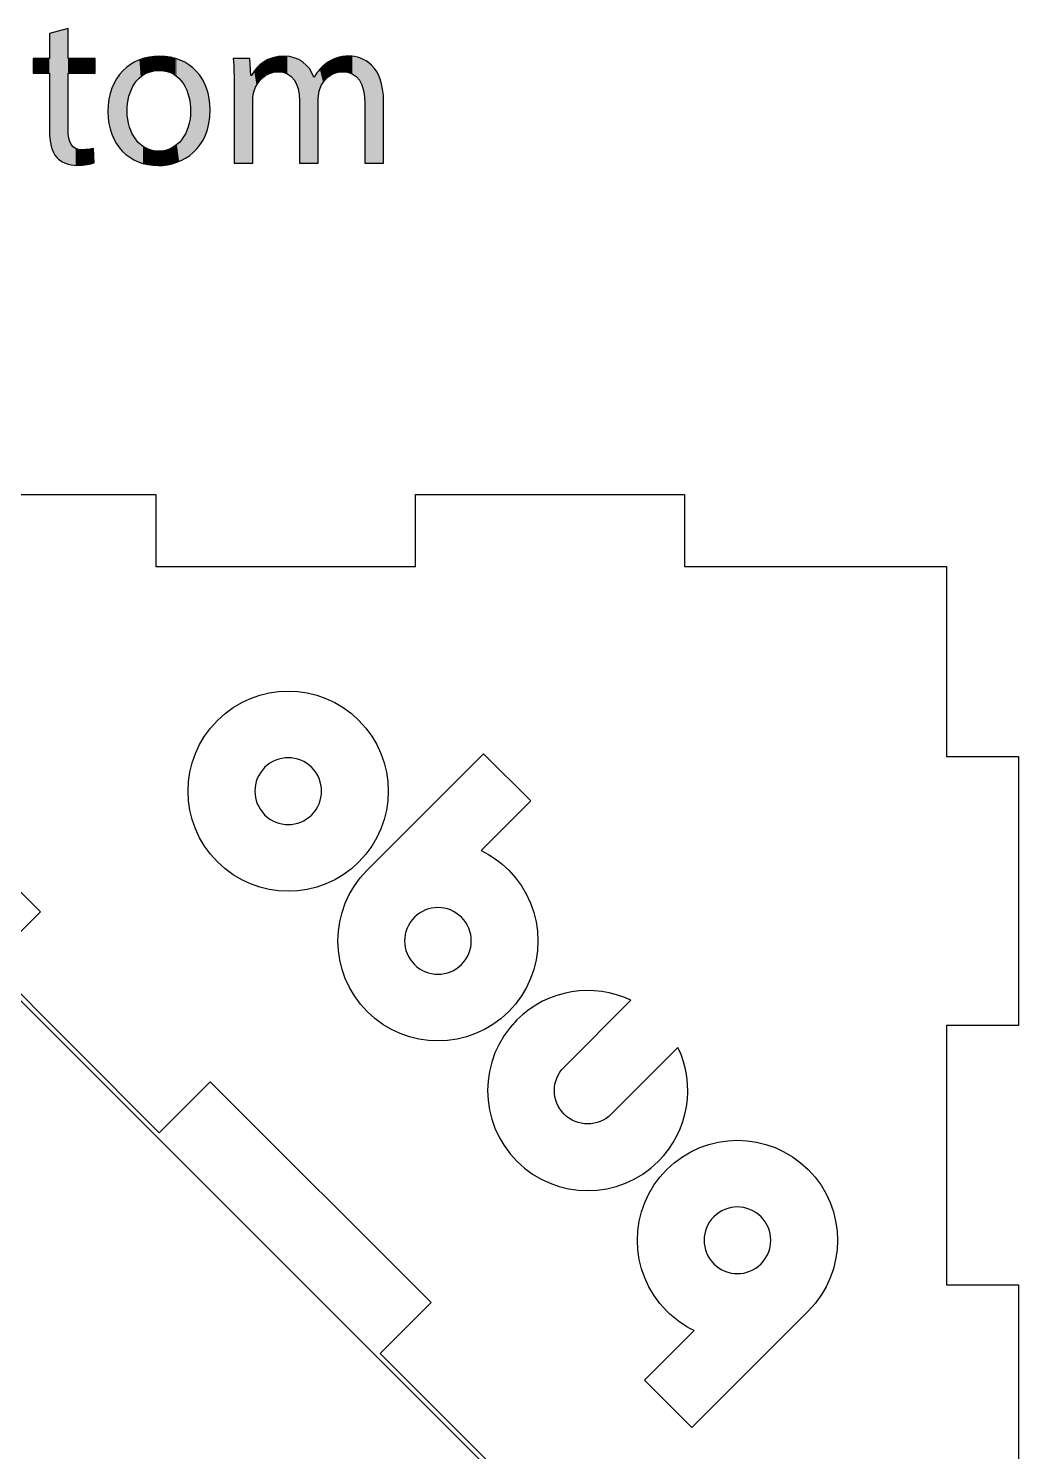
# Model space of a CAD drawing. Extents: x 15 to 401, y -450 to -8.
# Drawn here: x 53.6 to 94.8, y -68.5 to -9.2 of the extents above; entities that cross this region are included whole.
import ezdxf

# ---------------------------------------------------------------- set-up
doc = ezdxf.new("R2010")
doc.units = 0
doc.layers.add('LAYER_1', color=7, linetype='CONTINUOUS')

# ---------------------------------------------------------------- blocks, each defined once
blk = doc.blocks.new('*U37')
at = {"layer": 'LAYER_1', "color": 250}
for points in [[(54.475, -13.832), (54.458, -9.449), (54.475, -9.444)], [(54.458, -13.472), (54.458, -9.449), (54.475, -13.832)], [(54.527, -14.143), (54.475, -9.444), (54.527, -9.43)], [(54.475, -13.832), (54.475, -9.444), (54.527, -14.143)], [(54.622, -14.402), (54.527, -9.43), (54.622, -9.405)], [(54.527, -14.143), (54.527, -9.43), (54.622, -14.402)], [(54.764, -14.606), (54.622, -9.405), (54.764, -9.367)], [(54.622, -14.402), (54.622, -9.405), (54.764, -14.606)], [(54.926, -14.749), (54.764, -9.367), (54.926, -9.323)], [(54.764, -14.606), (54.764, -9.367), (54.926, -14.749)], [(55.124, -14.853), (54.926, -9.323), (55.124, -9.27)], [(54.926, -14.749), (54.926, -9.323), (55.124, -14.853)], [(55.232, -14.883), (55.124, -9.27), (55.232, -9.241)], [(55.124, -14.853), (55.124, -9.27), (55.232, -14.883)], [(53.783, -11.096), (53.783, -10.493), (54.458, -11.096)], [(54.458, -11.096), (53.783, -10.493), (54.458, -10.493)], [(55.232, -14.883), (55.232, -13.445), (55.263, -14.891)], [(55.263, -14.891), (55.263, -13.805), (55.304, -14.902)], [(55.304, -14.902), (55.304, -13.95), (55.357, -14.917)], [(55.357, -14.917), (55.357, -14.056), (55.364, -14.918)], [(55.364, -14.918), (55.364, -14.07), (55.445, -14.924)], [(55.445, -14.924), (55.445, -14.165), (55.548, -14.933)], [(55.548, -14.933), (55.548, -14.234), (55.619, -14.939)], [(56.028, -14.908), (55.826, -14.291), (56.028, -14.278)], [(56.096, -14.89), (56.028, -14.278), (56.096, -14.274)], [(56.285, -14.84), (56.096, -14.274), (56.285, -14.237)]]:
    blk.add_solid(points, dxfattribs=at)
at = {"layer": 'LAYER_1', "color": 250, "extrusion": (0, 0, -1)}
for points in [[(-55.232, -11.096), (-55.232, -10.493), (-55.263, -11.096)], [(-55.263, -11.096), (-55.232, -10.493), (-55.263, -10.493)], [(-55.263, -11.096), (-55.263, -10.493), (-55.304, -11.096)], [(-55.304, -11.096), (-55.263, -10.493), (-55.304, -10.493)], [(-55.304, -11.096), (-55.304, -10.493), (-55.357, -11.096)], [(-55.357, -11.096), (-55.304, -10.493), (-55.357, -10.493)], [(-55.357, -11.096), (-55.357, -10.493), (-55.364, -11.096)], [(-55.364, -11.096), (-55.357, -10.493), (-55.364, -10.493)], [(-55.364, -11.096), (-55.364, -10.493), (-55.445, -11.096)], [(-55.445, -11.096), (-55.364, -10.493), (-55.445, -10.493)], [(-55.445, -11.096), (-55.445, -10.493), (-55.548, -11.096)], [(-55.548, -11.096), (-55.445, -10.493), (-55.548, -10.493)], [(-55.548, -11.096), (-55.548, -10.493), (-55.619, -11.096)], [(-55.619, -11.096), (-55.548, -10.493), (-55.619, -10.493)], [(-55.619, -11.096), (-55.619, -10.493), (-55.674, -11.096)], [(-55.674, -11.096), (-55.619, -10.493), (-55.674, -10.493)], [(-55.674, -11.096), (-55.674, -10.493), (-55.826, -11.096)], [(-55.826, -11.096), (-55.674, -10.493), (-55.826, -10.493)], [(-55.826, -11.096), (-55.826, -10.493), (-56.028, -11.096)], [(-56.028, -11.096), (-55.826, -10.493), (-56.028, -10.493)], [(-56.028, -11.096), (-56.028, -10.493), (-56.096, -11.096)], [(-56.096, -11.096), (-56.028, -10.493), (-56.096, -10.493)], [(-56.096, -11.096), (-56.096, -10.493), (-56.285, -11.096)], [(-56.285, -11.096), (-56.096, -10.493), (-56.285, -10.493)], [(-56.285, -11.096), (-56.285, -10.493), (-56.321, -11.096)], [(-56.321, -11.096), (-56.285, -10.493), (-56.321, -10.493)], [(-56.321, -11.096), (-56.321, -10.493), (-56.366, -11.096)], [(-56.366, -11.096), (-56.321, -10.493), (-56.366, -10.493)], [(-55.263, -14.891), (-55.232, -13.445), (-55.263, -13.805)], [(-55.304, -14.902), (-55.263, -13.805), (-55.304, -13.95)], [(-55.357, -14.917), (-55.304, -13.95), (-55.357, -14.056)], [(-55.364, -14.918), (-55.357, -14.056), (-55.364, -14.07)], [(-55.445, -14.924), (-55.364, -14.07), (-55.445, -14.165)], [(-55.548, -14.933), (-55.445, -14.165), (-55.548, -14.234)], [(-55.619, -14.939), (-55.548, -14.234), (-55.619, -14.258)], [(-55.619, -14.939), (-55.619, -14.258), (-55.674, -14.935)], [(-55.674, -14.935), (-55.619, -14.258), (-55.674, -14.276)], [(-55.674, -14.935), (-55.674, -14.276), (-55.826, -14.923)], [(-55.826, -14.923), (-55.674, -14.276), (-55.826, -14.291)], [(-55.826, -14.923), (-55.826, -14.291), (-56.028, -14.908)], [(-56.028, -14.908), (-56.028, -14.278), (-56.096, -14.89)], [(-56.096, -14.89), (-56.096, -14.274), (-56.285, -14.84)], [(-56.285, -14.84), (-56.285, -14.237), (-56.321, -14.831)]]:
    blk.add_solid(points, dxfattribs=at)
blk = doc.blocks.new('*U38')
at = {"layer": 'LAYER_1', "color": 250}
for points in [[(57.969, -11.587), (57.932, -10.684), (57.969, -10.662)], [(57.977, -11.574), (57.969, -10.662), (57.977, -10.657)], [(58.009, -11.523), (57.977, -10.657), (58.009, -10.639)], [(58.013, -11.518), (58.009, -10.639), (58.013, -10.636)], [(58.06, -11.455), (58.013, -10.636), (58.06, -10.615)], [(58.096, -11.408), (58.06, -10.615), (58.096, -10.598)], [(58.152, -11.349), (58.096, -10.598), (58.152, -10.572)], [(58.153, -11.349), (58.152, -10.572), (58.153, -10.572)], [(58.194, -11.305), (58.153, -10.572), (58.194, -10.553)], [(58.202, -11.298), (58.194, -10.553), (58.202, -10.55)], [(58.253, -11.256), (58.202, -10.55), (58.253, -10.532)], [(58.304, -11.213), (58.253, -10.532), (58.304, -10.515)], [(58.346, -11.187), (58.304, -10.515), (58.346, -10.501)], [(58.362, -11.176), (58.346, -10.501), (58.362, -10.495)], [(58.401, -11.151), (58.362, -10.495), (58.401, -10.482)], [(58.426, -11.136), (58.401, -10.482), (58.426, -10.476)], [(58.479, -11.111), (58.426, -10.476), (58.479, -10.464)], [(58.548, -11.078), (58.479, -10.464), (58.548, -10.447)], [(58.559, -11.073), (58.548, -10.447), (58.559, -10.445)], [(58.603, -11.059), (58.559, -10.445), (58.603, -10.435)], [(58.609, -11.057), (58.603, -10.435), (58.609, -10.433)], [(58.704, -11.026), (58.609, -10.433), (58.704, -10.42)], [(58.733, -11.021), (58.704, -10.42), (58.733, -10.416)], [(58.758, -11.016), (58.733, -10.416), (58.758, -10.413)], [(58.825, -11.004), (58.758, -10.413), (58.825, -10.403)], [(58.861, -10.998), (58.825, -10.403), (58.861, -10.402)], [(58.87, -10.997), (58.861, -10.402), (58.87, -10.401)], [(58.976, -10.991), (58.87, -10.401), (58.976, -10.397)], [(59.012, -10.989), (58.976, -10.397), (59.012, -10.395)], [(59.03, -10.988), (59.012, -10.395), (59.03, -10.394)], [(59.03, -10.988), (59.03, -10.394), (59.048, -10.989)], [(59.048, -10.989), (59.03, -10.394), (59.048, -10.394)], [(59.048, -10.989), (59.048, -10.394), (59.152, -10.995)], [(59.152, -10.995), (59.152, -10.398), (59.199, -10.998)], [(59.199, -10.998), (59.199, -10.4), (59.278, -11.014)], [(59.278, -11.014), (59.278, -10.404), (59.286, -11.016)], [(59.286, -11.016), (59.286, -10.405), (59.355, -11.029)], [(59.355, -11.029), (59.355, -10.415), (59.372, -11.035)], [(59.372, -11.035), (59.372, -10.417), (59.415, -11.05)], [(59.415, -11.05), (59.415, -10.423), (59.498, -11.079)], [(59.498, -11.079), (59.498, -10.435), (59.498, -11.079)], [(59.498, -11.079), (59.498, -10.435), (59.538, -11.099)], [(59.538, -11.099), (59.538, -10.445), (59.629, -11.145)], [(59.629, -11.145), (59.629, -10.467), (59.654, -11.163)], [(59.654, -11.163), (59.654, -10.473), (59.706, -11.199)], [(59.706, -11.199), (59.706, -10.486), (59.748, -11.227)], [(59.748, -11.227), (59.748, -10.501), (59.759, -11.238)], [(59.759, -11.238), (59.759, -10.505), (59.763, -11.241)], [(59.763, -11.241), (59.763, -10.506), (59.854, -11.323)], [(59.854, -11.323), (59.854, -10.539), (59.864, -11.334)], [(59.864, -11.334), (59.864, -10.542), (59.904, -11.378)], [(59.904, -11.378), (59.904, -10.556), (59.946, -11.426)], [(59.946, -11.426), (59.946, -10.577), (59.95, -11.43)], [(59.95, -11.43), (59.95, -10.578), (59.957, -11.441)], [(59.957, -11.441), (59.957, -10.582), (60.034, -11.548)], [(60.034, -11.548), (60.034, -10.619), (60.041, -11.563)], [(60.041, -11.563), (60.041, -10.622), (60.089, -11.654)], [(60.089, -11.654), (60.089, -10.645), (60.116, -11.706)], [(60.116, -11.706), (60.116, -10.662), (60.125, -11.723)], [(57.357, -14.19), (57.254, -11.334), (57.357, -11.189)], [(57.377, -14.214), (57.357, -11.189), (57.377, -11.16)], [(57.357, -14.19), (57.357, -11.189), (57.377, -14.214)], [(57.49, -14.344), (57.377, -11.16), (57.49, -11.033)], [(57.377, -14.214), (57.377, -11.16), (57.49, -14.344)], [(57.516, -14.368), (57.49, -11.033), (57.516, -11.003)], [(57.49, -14.344), (57.49, -11.033), (57.516, -14.368)], [(57.637, -14.481), (57.516, -11.003), (57.637, -10.892)], [(57.516, -14.368), (57.516, -11.003), (57.637, -14.481)], [(57.669, -14.505), (57.637, -10.892), (57.669, -10.863)], [(57.637, -14.481), (57.637, -10.892), (57.669, -14.505)], [(57.689, -14.52), (57.669, -10.863), (57.689, -10.848)], [(57.669, -14.505), (57.669, -10.863), (57.689, -14.52)], [(57.708, -12.369), (57.689, -10.848), (57.708, -10.834)], [(57.714, -12.339), (57.708, -10.834), (57.714, -10.83)], [(57.767, -12.066), (57.714, -10.83), (57.767, -10.791)], [(57.787, -12.009), (57.767, -10.791), (57.787, -10.776)], [(57.797, -11.979), (57.787, -10.776), (57.797, -10.769)], [(57.835, -11.872), (57.797, -10.769), (57.835, -10.741)], [(57.867, -11.78), (57.835, -10.741), (57.867, -10.722)], [(57.904, -11.705), (57.867, -10.722), (57.904, -10.7)], [(57.932, -11.648), (57.904, -10.7), (57.932, -10.684)], [(60.125, -11.723), (60.125, -10.667), (60.169, -11.808)], [(60.169, -11.808), (60.169, -10.694), (60.235, -12.005)], [(60.235, -12.005), (60.235, -10.735), (60.261, -12.084)], [(60.261, -12.084), (60.261, -10.751), (60.263, -12.089)], [(60.263, -12.089), (60.263, -10.753), (60.296, -12.262)], [(60.296, -12.262), (60.296, -10.778), (60.309, -12.335)], [(60.309, -12.335), (60.309, -10.789), (60.318, -12.378)], [(60.318, -12.378), (60.318, -10.795), (60.335, -12.662)], [(57.049, -13.638), (56.984, -11.952), (57.049, -11.753)], [(57.056, -13.655), (57.049, -11.753), (57.056, -11.73)], [(57.049, -13.638), (57.049, -11.753), (57.056, -13.655)], [(57.135, -13.837), (57.056, -11.73), (57.135, -11.55)], [(57.056, -13.655), (57.056, -11.73), (57.135, -13.837)], [(57.146, -13.857), (57.135, -11.55), (57.146, -11.524)], [(57.135, -13.837), (57.135, -11.55), (57.146, -13.857)], [(57.238, -14.021), (57.146, -11.524), (57.238, -11.362)], [(57.146, -13.857), (57.146, -11.524), (57.238, -14.021)], [(57.254, -14.043), (57.238, -11.362), (57.254, -11.334)], [(57.238, -14.021), (57.238, -11.362), (57.254, -14.043)], [(57.254, -14.043), (57.254, -11.334), (57.357, -14.19)], [(56.93, -13.198), (56.899, -12.44), (56.93, -12.204)], [(56.932, -13.207), (56.93, -12.204), (56.932, -12.189)], [(56.93, -13.198), (56.93, -12.204), (56.932, -13.207)], [(56.98, -13.425), (56.932, -12.189), (56.98, -11.971)], [(56.932, -13.207), (56.932, -12.189), (56.98, -13.425)], [(56.984, -13.438), (56.98, -11.971), (56.984, -11.952)], [(56.98, -13.425), (56.98, -11.971), (56.984, -13.438)], [(56.984, -13.438), (56.984, -11.952), (57.049, -13.638)], [(56.899, -12.959), (56.888, -12.707), (56.899, -12.453)], [(56.899, -12.963), (56.899, -12.453), (56.899, -12.44)], [(56.899, -12.963), (56.899, -12.44), (56.93, -13.198)], [(56.899, -12.959), (56.899, -12.453), (56.899, -12.963)], [(57.689, -14.52), (57.689, -12.68), (57.708, -14.535)], [(57.708, -14.535), (57.708, -12.945), (57.714, -14.539)], [(57.714, -14.539), (57.714, -13.025), (57.767, -14.579)], [(60.309, -14.516), (60.296, -13.076), (60.309, -13.016)], [(60.318, -14.509), (60.309, -13.016), (60.318, -12.904)], [(60.335, -14.495), (60.318, -12.904), (60.335, -12.662)], [(57.767, -14.579), (57.767, -13.256), (57.787, -14.594)], [(57.787, -14.594), (57.787, -13.344), (57.797, -14.602)], [(57.797, -14.602), (57.797, -13.369), (57.835, -14.624)], [(57.835, -14.624), (57.835, -13.46), (57.867, -14.643)], [(57.867, -14.643), (57.867, -13.538), (57.904, -14.666)], [(60.125, -14.641), (60.116, -13.628), (60.125, -13.606)], [(60.169, -14.611), (60.125, -13.606), (60.169, -13.499)], [(60.235, -14.568), (60.169, -13.499), (60.235, -13.34)], [(60.261, -14.55), (60.235, -13.34), (60.261, -13.224)], [(60.263, -14.549), (60.261, -13.224), (60.263, -13.218)], [(60.296, -14.527), (60.263, -13.218), (60.296, -13.076)], [(57.904, -14.666), (57.904, -13.629), (57.932, -14.683)], [(57.932, -14.683), (57.932, -13.678), (57.969, -14.705)], [(57.969, -14.705), (57.969, -13.743), (57.977, -14.709)], [(57.977, -14.709), (57.977, -13.757), (58.009, -14.724)], [(58.009, -14.724), (58.009, -13.801), (58.013, -14.726)], [(58.013, -14.726), (58.013, -13.807), (58.06, -14.748)], [(58.06, -14.748), (58.06, -13.874), (58.096, -14.765)], [(58.096, -14.765), (58.096, -13.916), (58.152, -14.791)], [(58.152, -14.791), (58.152, -13.981), (58.153, -14.791)], [(58.153, -14.791), (58.153, -13.981), (58.194, -14.806)], [(58.194, -14.806), (58.194, -14.02), (58.202, -14.809)], [(58.202, -14.809), (58.202, -14.027), (58.253, -14.827)], [(58.253, -14.827), (58.253, -14.076), (58.304, -14.844)], [(58.304, -14.844), (58.304, -14.114), (58.346, -14.859)], [(58.346, -14.859), (58.346, -14.145), (58.362, -14.863)], [(58.362, -14.863), (58.362, -14.158), (58.401, -14.872)], [(58.401, -14.872), (58.401, -14.18), (58.426, -14.878)], [(58.426, -14.878), (58.426, -14.195), (58.479, -14.891)], [(59.629, -14.847), (59.538, -14.227), (59.629, -14.174)], [(59.654, -14.84), (59.629, -14.174), (59.654, -14.159)], [(59.706, -14.827), (59.654, -14.159), (59.706, -14.12)], [(59.748, -14.816), (59.706, -14.12), (59.748, -14.089)], [(59.759, -14.813), (59.748, -14.089), (59.759, -14.08)], [(59.763, -14.811), (59.759, -14.08), (59.763, -14.077)], [(59.854, -14.774), (59.763, -14.077), (59.854, -13.992)], [(59.864, -14.769), (59.854, -13.992), (59.864, -13.982)], [(59.904, -14.753), (59.864, -13.982), (59.904, -13.937)], [(59.946, -14.736), (59.904, -13.937), (59.946, -13.889)], [(59.95, -14.734), (59.946, -13.889), (59.95, -13.884)], [(59.957, -14.73), (59.95, -13.884), (59.957, -13.875)], [(60.034, -14.689), (59.957, -13.875), (60.034, -13.768)], [(60.041, -14.685), (60.034, -13.768), (60.041, -13.757)], [(60.089, -14.66), (60.041, -13.757), (60.089, -13.675)], [(60.116, -14.646), (60.089, -13.675), (60.116, -13.628)], [(58.479, -14.891), (58.479, -14.226), (58.548, -14.908)], [(58.548, -14.908), (58.548, -14.257), (58.559, -14.909)], [(58.559, -14.909), (58.559, -14.262), (58.603, -14.916)], [(58.603, -14.916), (58.603, -14.281), (58.609, -14.917)], [(58.609, -14.917), (58.609, -14.283), (58.704, -14.93)], [(58.704, -14.93), (58.704, -14.312), (58.733, -14.934)], [(58.733, -14.934), (58.733, -14.321), (58.758, -14.938)], [(58.758, -14.938), (58.758, -14.325), (58.825, -14.941)], [(58.825, -14.941), (58.825, -14.337), (58.861, -14.942)], [(58.861, -14.942), (58.861, -14.344), (58.87, -14.943)], [(58.87, -14.943), (58.87, -14.345), (58.976, -14.948)], [(59.03, -14.943), (59.012, -14.354), (59.03, -14.353)], [(59.048, -14.942), (59.03, -14.353), (59.048, -14.352)], [(59.152, -14.933), (59.048, -14.352), (59.152, -14.345)], [(59.199, -14.929), (59.152, -14.345), (59.199, -14.337)], [(59.278, -14.922), (59.199, -14.337), (59.278, -14.323)], [(59.286, -14.922), (59.278, -14.323), (59.286, -14.321)], [(59.355, -14.916), (59.286, -14.321), (59.355, -14.3)], [(59.372, -14.914), (59.355, -14.3), (59.372, -14.295)], [(59.415, -14.903), (59.372, -14.295), (59.415, -14.282)], [(59.498, -14.881), (59.415, -14.282), (59.498, -14.245)], [(59.538, -14.871), (59.498, -14.245), (59.538, -14.227)], [(59.498, -14.881), (59.498, -14.245), (59.498, -14.245)]]:
    blk.add_solid(points, dxfattribs=at)
at = {"layer": 'LAYER_1', "color": 250, "extrusion": (0, 0, -1)}
for points in [[(-57.969, -11.587), (-57.969, -10.662), (-57.977, -11.574)], [(-57.977, -11.574), (-57.977, -10.657), (-58.009, -11.523)], [(-58.009, -11.523), (-58.009, -10.639), (-58.013, -11.518)], [(-58.013, -11.518), (-58.013, -10.636), (-58.06, -11.455)], [(-58.06, -11.455), (-58.06, -10.615), (-58.096, -11.408)], [(-58.096, -11.408), (-58.096, -10.598), (-58.152, -11.349)], [(-58.152, -11.349), (-58.152, -10.572), (-58.153, -11.349)], [(-58.153, -11.349), (-58.153, -10.572), (-58.194, -11.305)], [(-58.194, -11.305), (-58.194, -10.553), (-58.202, -11.298)], [(-58.202, -11.298), (-58.202, -10.55), (-58.253, -11.256)], [(-58.253, -11.256), (-58.253, -10.532), (-58.304, -11.213)], [(-58.304, -11.213), (-58.304, -10.515), (-58.346, -11.187)], [(-58.346, -11.187), (-58.346, -10.501), (-58.362, -11.176)], [(-58.362, -11.176), (-58.362, -10.495), (-58.401, -11.151)], [(-58.401, -11.151), (-58.401, -10.482), (-58.426, -11.136)], [(-58.426, -11.136), (-58.426, -10.476), (-58.479, -11.111)], [(-58.479, -11.111), (-58.479, -10.464), (-58.548, -11.078)], [(-58.548, -11.078), (-58.548, -10.447), (-58.559, -11.073)], [(-58.559, -11.073), (-58.559, -10.445), (-58.603, -11.059)], [(-58.603, -11.059), (-58.603, -10.435), (-58.609, -11.057)], [(-58.609, -11.057), (-58.609, -10.433), (-58.704, -11.026)], [(-58.704, -11.026), (-58.704, -10.42), (-58.733, -11.021)], [(-58.733, -11.021), (-58.733, -10.416), (-58.758, -11.016)], [(-58.758, -11.016), (-58.758, -10.413), (-58.825, -11.004)], [(-58.825, -11.004), (-58.825, -10.403), (-58.861, -10.998)], [(-58.861, -10.998), (-58.861, -10.402), (-58.87, -10.997)], [(-58.87, -10.997), (-58.87, -10.401), (-58.976, -10.991)], [(-58.976, -10.991), (-58.976, -10.397), (-59.012, -10.989)], [(-59.012, -10.989), (-59.012, -10.395), (-59.03, -10.988)], [(-59.152, -10.995), (-59.048, -10.394), (-59.152, -10.398)], [(-59.199, -10.998), (-59.152, -10.398), (-59.199, -10.4)], [(-59.278, -11.014), (-59.199, -10.4), (-59.278, -10.404)], [(-59.286, -11.016), (-59.278, -10.404), (-59.286, -10.405)], [(-59.355, -11.029), (-59.286, -10.405), (-59.355, -10.415)], [(-59.372, -11.035), (-59.355, -10.415), (-59.372, -10.417)], [(-59.415, -11.05), (-59.372, -10.417), (-59.415, -10.423)], [(-59.498, -11.079), (-59.415, -10.423), (-59.498, -10.435)], [(-59.498, -11.079), (-59.498, -10.435), (-59.498, -10.435)], [(-59.538, -11.099), (-59.498, -10.435), (-59.538, -10.445)], [(-59.629, -11.145), (-59.538, -10.445), (-59.629, -10.467)], [(-59.654, -11.163), (-59.629, -10.467), (-59.654, -10.473)], [(-59.706, -11.199), (-59.654, -10.473), (-59.706, -10.486)], [(-59.748, -11.227), (-59.706, -10.486), (-59.748, -10.501)], [(-59.759, -11.238), (-59.748, -10.501), (-59.759, -10.505)], [(-59.763, -11.241), (-59.759, -10.505), (-59.763, -10.506)], [(-59.854, -11.323), (-59.763, -10.506), (-59.854, -10.539)], [(-59.864, -11.334), (-59.854, -10.539), (-59.864, -10.542)], [(-59.904, -11.378), (-59.864, -10.542), (-59.904, -10.556)], [(-59.946, -11.426), (-59.904, -10.556), (-59.946, -10.577)], [(-59.95, -11.43), (-59.946, -10.577), (-59.95, -10.578)], [(-59.957, -11.441), (-59.95, -10.578), (-59.957, -10.582)], [(-60.034, -11.548), (-59.957, -10.582), (-60.034, -10.619)], [(-60.041, -11.563), (-60.034, -10.619), (-60.041, -10.622)], [(-60.089, -11.654), (-60.041, -10.622), (-60.089, -10.645)], [(-60.116, -11.706), (-60.089, -10.645), (-60.116, -10.662)], [(-60.125, -11.723), (-60.116, -10.662), (-60.125, -10.667)], [(-57.689, -12.68), (-57.689, -10.848), (-57.708, -12.369)], [(-57.708, -12.369), (-57.708, -10.834), (-57.714, -12.339)], [(-57.714, -12.339), (-57.714, -10.83), (-57.767, -12.066)], [(-57.767, -12.066), (-57.767, -10.791), (-57.787, -12.009)], [(-57.787, -12.009), (-57.787, -10.776), (-57.797, -11.979)], [(-57.797, -11.979), (-57.797, -10.769), (-57.835, -11.872)], [(-57.835, -11.872), (-57.835, -10.741), (-57.867, -11.78)], [(-57.867, -11.78), (-57.867, -10.722), (-57.904, -11.705)], [(-57.904, -11.705), (-57.904, -10.7), (-57.932, -11.648)], [(-57.932, -11.648), (-57.932, -10.684), (-57.969, -11.587)], [(-60.169, -11.808), (-60.125, -10.667), (-60.169, -10.694)], [(-60.235, -12.005), (-60.169, -10.694), (-60.235, -10.735)], [(-60.261, -12.084), (-60.235, -10.735), (-60.261, -10.751)], [(-60.263, -12.089), (-60.261, -10.751), (-60.263, -10.753)], [(-60.296, -12.262), (-60.263, -10.753), (-60.296, -10.778)], [(-60.309, -12.335), (-60.296, -10.778), (-60.309, -10.789)], [(-60.318, -12.378), (-60.309, -10.789), (-60.318, -10.795)], [(-60.335, -12.662), (-60.318, -10.795), (-60.335, -10.809)], [(-60.335, -14.495), (-60.335, -10.809), (-60.421, -14.424)], [(-60.421, -14.424), (-60.335, -10.809), (-60.421, -10.875)], [(-60.421, -14.424), (-60.421, -10.875), (-60.456, -14.395)], [(-60.456, -14.395), (-60.421, -10.875), (-60.456, -10.908)], [(-60.456, -14.395), (-60.456, -10.908), (-60.566, -14.283)], [(-60.566, -14.283), (-60.456, -10.908), (-60.566, -11.015)], [(-60.566, -14.283), (-60.566, -11.015), (-60.603, -14.244)], [(-60.603, -14.244), (-60.566, -11.015), (-60.603, -11.059)], [(-60.603, -14.244), (-60.603, -11.059), (-60.696, -14.126)], [(-60.696, -14.126), (-60.603, -11.059), (-60.696, -11.17)], [(-60.696, -14.126), (-60.696, -11.17), (-60.737, -14.074)], [(-60.737, -14.074), (-60.696, -11.17), (-60.737, -11.229)], [(-60.737, -14.074), (-60.737, -11.229), (-60.812, -13.954)], [(-60.812, -13.954), (-60.737, -11.229), (-60.812, -11.34)], [(-60.812, -13.954), (-60.812, -11.34), (-60.854, -13.885)], [(-60.854, -13.885), (-60.812, -11.34), (-60.854, -11.419)], [(-60.854, -13.885), (-60.854, -11.419), (-60.911, -13.767)], [(-60.911, -13.767), (-60.854, -11.419), (-60.911, -11.525)], [(-60.911, -13.767), (-60.911, -11.525), (-60.954, -13.676)], [(-60.954, -13.676), (-60.911, -11.525), (-60.954, -11.629)], [(-60.954, -13.676), (-60.954, -11.629), (-60.994, -13.565)], [(-60.994, -13.565), (-60.954, -11.629), (-60.994, -11.722)], [(-60.994, -13.565), (-60.994, -11.722), (-61.035, -13.446)], [(-61.035, -13.446), (-60.994, -11.722), (-61.035, -11.857)], [(-61.035, -13.446), (-61.035, -11.857), (-61.059, -13.348)], [(-61.059, -13.348), (-61.035, -11.857), (-61.059, -11.933)], [(-61.059, -13.348), (-61.059, -11.933), (-61.095, -13.197)], [(-61.095, -13.197), (-61.059, -11.933), (-61.095, -12.103)], [(-61.095, -13.197), (-61.095, -12.103), (-61.106, -13.115)], [(-61.106, -13.115), (-61.095, -12.103), (-61.106, -12.156)], [(-61.106, -13.115), (-61.106, -12.156), (-61.132, -12.926)], [(-61.132, -12.926), (-61.106, -12.156), (-61.132, -12.366)], [(-61.132, -12.926), (-61.132, -12.366), (-61.135, -12.858)], [(-61.135, -12.858), (-61.132, -12.366), (-61.135, -12.39)], [(-61.135, -12.858), (-61.135, -12.39), (-61.145, -12.635)], [(-57.708, -14.535), (-57.689, -12.68), (-57.708, -12.945)], [(-57.714, -14.539), (-57.708, -12.945), (-57.714, -13.025)], [(-57.767, -14.579), (-57.714, -13.025), (-57.767, -13.256)], [(-60.309, -14.516), (-60.309, -13.016), (-60.318, -14.509)], [(-60.318, -14.509), (-60.318, -12.904), (-60.335, -14.495)], [(-57.787, -14.594), (-57.767, -13.256), (-57.787, -13.344)], [(-57.797, -14.602), (-57.787, -13.344), (-57.797, -13.369)], [(-57.835, -14.624), (-57.797, -13.369), (-57.835, -13.46)], [(-57.867, -14.643), (-57.835, -13.46), (-57.867, -13.538)], [(-57.904, -14.666), (-57.867, -13.538), (-57.904, -13.629)], [(-60.125, -14.641), (-60.125, -13.606), (-60.169, -14.611)], [(-60.169, -14.611), (-60.169, -13.499), (-60.235, -14.568)], [(-60.235, -14.568), (-60.235, -13.34), (-60.261, -14.55)], [(-60.261, -14.55), (-60.261, -13.224), (-60.263, -14.549)], [(-60.263, -14.549), (-60.263, -13.218), (-60.296, -14.527)], [(-60.296, -14.527), (-60.296, -13.076), (-60.309, -14.516)], [(-57.932, -14.683), (-57.904, -13.629), (-57.932, -13.678)], [(-57.969, -14.705), (-57.932, -13.678), (-57.969, -13.743)], [(-57.977, -14.709), (-57.969, -13.743), (-57.977, -13.757)], [(-58.009, -14.724), (-57.977, -13.757), (-58.009, -13.801)], [(-58.013, -14.726), (-58.009, -13.801), (-58.013, -13.807)], [(-58.06, -14.748), (-58.013, -13.807), (-58.06, -13.874)], [(-58.096, -14.765), (-58.06, -13.874), (-58.096, -13.916)], [(-58.152, -14.791), (-58.096, -13.916), (-58.152, -13.981)], [(-58.153, -14.791), (-58.152, -13.981), (-58.153, -13.981)], [(-58.194, -14.806), (-58.153, -13.981), (-58.194, -14.02)], [(-58.202, -14.809), (-58.194, -14.02), (-58.202, -14.027)], [(-58.253, -14.827), (-58.202, -14.027), (-58.253, -14.076)], [(-58.304, -14.844), (-58.253, -14.076), (-58.304, -14.114)], [(-58.346, -14.859), (-58.304, -14.114), (-58.346, -14.145)], [(-58.362, -14.863), (-58.346, -14.145), (-58.362, -14.158)], [(-58.401, -14.872), (-58.362, -14.158), (-58.401, -14.18)], [(-58.426, -14.878), (-58.401, -14.18), (-58.426, -14.195)], [(-58.479, -14.891), (-58.426, -14.195), (-58.479, -14.226)], [(-59.629, -14.847), (-59.629, -14.174), (-59.654, -14.84)], [(-59.654, -14.84), (-59.654, -14.159), (-59.706, -14.827)], [(-59.706, -14.827), (-59.706, -14.12), (-59.748, -14.816)], [(-59.748, -14.816), (-59.748, -14.089), (-59.759, -14.813)], [(-59.759, -14.813), (-59.759, -14.08), (-59.763, -14.811)], [(-59.763, -14.811), (-59.763, -14.077), (-59.854, -14.774)], [(-59.854, -14.774), (-59.854, -13.992), (-59.864, -14.769)], [(-59.864, -14.769), (-59.864, -13.982), (-59.904, -14.753)], [(-59.904, -14.753), (-59.904, -13.937), (-59.946, -14.736)], [(-59.946, -14.736), (-59.946, -13.889), (-59.95, -14.734)], [(-59.95, -14.734), (-59.95, -13.884), (-59.957, -14.73)], [(-59.957, -14.73), (-59.957, -13.875), (-60.034, -14.689)], [(-60.034, -14.689), (-60.034, -13.768), (-60.041, -14.685)], [(-60.041, -14.685), (-60.041, -13.757), (-60.089, -14.66)], [(-60.089, -14.66), (-60.089, -13.675), (-60.116, -14.646)], [(-60.116, -14.646), (-60.116, -13.628), (-60.125, -14.641)], [(-58.548, -14.908), (-58.479, -14.226), (-58.548, -14.257)], [(-58.559, -14.909), (-58.548, -14.257), (-58.559, -14.262)], [(-58.603, -14.916), (-58.559, -14.262), (-58.603, -14.281)], [(-58.609, -14.917), (-58.603, -14.281), (-58.609, -14.283)], [(-58.704, -14.93), (-58.609, -14.283), (-58.704, -14.312)], [(-58.733, -14.934), (-58.704, -14.312), (-58.733, -14.321)], [(-58.758, -14.938), (-58.733, -14.321), (-58.758, -14.325)], [(-58.825, -14.941), (-58.758, -14.325), (-58.825, -14.337)], [(-58.861, -14.942), (-58.825, -14.337), (-58.861, -14.344)], [(-58.87, -14.943), (-58.861, -14.344), (-58.87, -14.345)], [(-58.976, -14.948), (-58.87, -14.345), (-58.976, -14.352)], [(-58.976, -14.948), (-58.976, -14.352), (-59.012, -14.945)], [(-59.012, -14.945), (-58.976, -14.352), (-59.012, -14.354)], [(-59.012, -14.945), (-59.012, -14.354), (-59.03, -14.943)], [(-59.03, -14.943), (-59.03, -14.353), (-59.048, -14.942)], [(-59.048, -14.942), (-59.048, -14.352), (-59.152, -14.933)], [(-59.152, -14.933), (-59.152, -14.345), (-59.199, -14.929)], [(-59.199, -14.929), (-59.199, -14.337), (-59.278, -14.922)], [(-59.278, -14.922), (-59.278, -14.323), (-59.286, -14.922)], [(-59.286, -14.922), (-59.286, -14.321), (-59.355, -14.916)], [(-59.355, -14.916), (-59.355, -14.3), (-59.372, -14.914)], [(-59.372, -14.914), (-59.372, -14.295), (-59.415, -14.903)], [(-59.415, -14.903), (-59.415, -14.282), (-59.498, -14.881)], [(-59.498, -14.881), (-59.498, -14.245), (-59.498, -14.881)], [(-59.498, -14.881), (-59.498, -14.245), (-59.538, -14.871)], [(-59.538, -14.871), (-59.538, -14.227), (-59.629, -14.847)]]:
    blk.add_solid(points, dxfattribs=at)
blk = doc.blocks.new('*U39')
at = {"layer": 'LAYER_1', "color": 250, "extrusion": (0, 0, -1)}
for points in [[(-62.144, -11.672), (-62.108, -10.493), (-62.144, -10.493)], [(-62.144, -14.849), (-62.144, -10.493), (-62.801, -14.849)], [(-62.801, -14.849), (-62.144, -10.493), (-62.801, -10.493)], [(-62.801, -14.849), (-62.801, -10.493), (-62.837, -14.849)], [(-62.837, -14.849), (-62.801, -10.493), (-62.837, -11.194)], [(-63.369, -11.262), (-63.369, -10.639), (-63.467, -11.188)], [(-63.467, -11.188), (-63.467, -10.583), (-63.547, -11.146)], [(-63.547, -11.146), (-63.547, -10.538), (-63.618, -11.11)], [(-63.618, -11.11), (-63.618, -10.511), (-63.749, -11.07)], [(-63.749, -11.07), (-63.749, -10.46), (-63.783, -11.059)], [(-63.783, -11.059), (-63.783, -10.453), (-63.962, -11.042)], [(-64.359, -11.131), (-64.232, -10.394), (-64.359, -10.403)], [(-64.448, -11.192), (-64.359, -10.403), (-64.448, -10.41)], [(-64.515, -11.238), (-64.448, -10.41), (-64.515, -10.426)], [(-64.643, -11.38), (-64.515, -10.426), (-64.643, -10.456)], [(-64.649, -11.391), (-64.643, -10.456), (-64.649, -10.458)], [(-64.743, -11.555), (-64.649, -10.458), (-64.743, -10.497)], [(-64.814, -11.759), (-64.743, -10.497), (-64.814, -10.526)], [(-64.833, -11.863), (-64.814, -10.526), (-64.833, -10.534)], [(-64.857, -11.988), (-64.833, -10.534), (-64.857, -10.549)], [(-64.871, -12.239), (-64.857, -10.549), (-64.871, -10.558)], [(-64.871, -14.849), (-64.871, -10.558), (-65.001, -14.849)], [(-65.001, -14.849), (-64.871, -10.558), (-65.001, -10.638)], [(-65.001, -14.849), (-65.001, -10.638), (-65.149, -14.849)], [(-65.149, -14.849), (-65.001, -10.638), (-65.149, -10.765)], [(-66.058, -11.256), (-66.058, -10.642), (-66.172, -11.177)], [(-66.172, -11.177), (-66.172, -10.568), (-66.186, -11.167)], [(-66.186, -11.167), (-66.186, -10.562), (-66.327, -11.1)], [(-66.327, -11.1), (-66.327, -10.501), (-66.393, -11.081)], [(-66.393, -11.081), (-66.393, -10.472), (-66.48, -11.057)], [(-66.48, -11.057), (-66.48, -10.452), (-66.644, -11.042)], [(-66.644, -11.042), (-66.644, -10.413), (-66.644, -11.042)], [(-67.062, -11.133), (-66.932, -10.394), (-67.062, -10.404)], [(-67.159, -11.2), (-67.062, -10.404), (-67.159, -10.413)], [(-67.224, -11.245), (-67.159, -10.413), (-67.224, -10.43)], [(-67.356, -11.398), (-67.224, -10.43), (-67.356, -10.465)], [(-67.399, -11.478), (-67.356, -10.465), (-67.399, -10.476)], [(-67.459, -11.59), (-67.399, -10.476), (-67.459, -10.505)], [(-67.532, -11.82), (-67.459, -10.505), (-67.532, -10.541)], [(-67.575, -12.085), (-67.532, -10.541), (-67.575, -10.562)], [(-67.589, -12.383), (-67.575, -10.562), (-67.589, -10.569)], [(-67.589, -14.849), (-67.589, -10.569), (-67.638, -14.849)], [(-67.638, -14.849), (-67.589, -10.569), (-67.638, -10.593)], [(-67.638, -14.849), (-67.638, -10.593), (-67.864, -14.849)], [(-67.864, -14.849), (-67.638, -10.593), (-67.864, -10.772)], [(-62.837, -14.849), (-62.837, -11.194), (-62.864, -14.849)], [(-62.864, -14.849), (-62.837, -11.194), (-62.864, -11.194)], [(-62.864, -14.849), (-62.864, -11.194), (-62.918, -14.849)], [(-62.918, -12.221), (-62.918, -11.119), (-62.933, -12.02)], [(-62.933, -12.02), (-62.933, -11.099), (-62.981, -11.834)], [(-62.981, -11.834), (-62.981, -11.031), (-63.079, -11.625)], [(-63.079, -11.625), (-63.079, -10.895), (-63.118, -11.543)], [(-63.118, -11.543), (-63.118, -10.86), (-63.333, -11.289)], [(-63.333, -11.289), (-63.333, -10.671), (-63.369, -11.262)], [(-65.149, -14.849), (-65.149, -10.765), (-65.276, -14.849)], [(-65.276, -14.849), (-65.149, -10.765), (-65.276, -10.914)], [(-65.276, -14.849), (-65.276, -10.914), (-65.382, -14.849)], [(-65.382, -14.849), (-65.276, -10.914), (-65.382, -11.082)], [(-65.382, -14.849), (-65.382, -11.082), (-65.465, -14.849)], [(-65.465, -14.849), (-65.382, -11.082), (-65.465, -11.266)], [(-65.645, -12.158), (-65.645, -11.034), (-65.663, -11.946)], [(-65.663, -11.946), (-65.663, -11.008), (-65.708, -11.762)], [(-65.708, -11.762), (-65.708, -10.944), (-65.709, -11.76)], [(-65.709, -11.76), (-65.709, -10.943), (-65.848, -11.486)], [(-65.848, -11.486), (-65.848, -10.813), (-65.969, -11.354)], [(-65.969, -11.354), (-65.969, -10.7), (-66.058, -11.256)], [(-67.864, -14.849), (-67.864, -10.772), (-68.062, -14.849)], [(-68.062, -14.849), (-67.864, -10.772), (-68.062, -11.021)], [(-68.062, -14.849), (-68.062, -11.021), (-68.221, -14.849)], [(-68.221, -14.849), (-68.062, -11.021), (-68.221, -11.35)], [(-65.465, -14.849), (-65.465, -11.266), (-65.483, -14.849)], [(-65.483, -14.849), (-65.465, -11.266), (-65.483, -11.266)], [(-65.483, -14.849), (-65.483, -11.266), (-65.645, -14.849)], [(-68.221, -14.849), (-68.221, -11.35), (-68.325, -14.849)], [(-68.325, -14.849), (-68.221, -11.35), (-68.325, -11.768)], [(-68.325, -14.849), (-68.325, -11.768), (-68.363, -14.849)], [(-68.363, -14.849), (-68.325, -11.768), (-68.363, -12.284)]]:
    blk.add_solid(points, dxfattribs=at)
at = {"layer": 'LAYER_1', "color": 250}
for points in [[(63.369, -11.262), (63.333, -10.671), (63.369, -10.639)], [(63.467, -11.188), (63.369, -10.639), (63.467, -10.583)], [(63.547, -11.146), (63.467, -10.583), (63.547, -10.538)], [(63.618, -11.11), (63.547, -10.538), (63.618, -10.511)], [(63.749, -11.07), (63.618, -10.511), (63.749, -10.46)], [(63.783, -11.059), (63.749, -10.46), (63.783, -10.453)], [(63.962, -11.042), (63.783, -10.453), (63.962, -10.414)], [(63.977, -11.043), (63.962, -10.414), (63.977, -10.411)], [(63.962, -11.042), (63.962, -10.414), (63.977, -11.043)], [(64.174, -11.065), (63.977, -10.411), (64.174, -10.397)], [(63.977, -11.043), (63.977, -10.411), (64.174, -11.065)], [(64.232, -11.085), (64.174, -10.397), (64.232, -10.394)], [(64.174, -11.065), (64.174, -10.397), (64.232, -11.085)], [(64.232, -11.085), (64.232, -10.394), (64.359, -11.131)], [(64.359, -11.131), (64.359, -10.403), (64.448, -11.192)], [(64.448, -11.192), (64.448, -10.41), (64.515, -11.238)], [(64.515, -11.238), (64.515, -10.426), (64.643, -11.38)], [(64.643, -11.38), (64.643, -10.456), (64.649, -11.391)], [(64.649, -11.391), (64.649, -10.458), (64.743, -11.555)], [(64.743, -11.555), (64.743, -10.497), (64.814, -11.759)], [(64.814, -11.759), (64.814, -10.526), (64.833, -11.863)], [(64.833, -11.863), (64.833, -10.534), (64.857, -11.988)], [(64.857, -11.988), (64.857, -10.549), (64.871, -12.239)], [(66.058, -11.256), (65.969, -10.7), (66.058, -10.642)], [(66.172, -11.177), (66.058, -10.642), (66.172, -10.568)], [(66.186, -11.167), (66.172, -10.568), (66.186, -10.562)], [(66.327, -11.1), (66.186, -10.562), (66.327, -10.501)], [(66.393, -11.081), (66.327, -10.501), (66.393, -10.472)], [(66.48, -11.057), (66.393, -10.472), (66.48, -10.452)], [(66.644, -11.042), (66.48, -10.452), (66.644, -10.413)], [(66.868, -11.065), (66.644, -10.413), (66.868, -10.398)], [(66.644, -11.042), (66.644, -10.413), (66.644, -10.413)], [(66.644, -11.042), (66.644, -10.413), (66.868, -11.065)], [(66.932, -11.088), (66.868, -10.398), (66.932, -10.394)], [(66.868, -11.065), (66.868, -10.398), (66.932, -11.088)], [(66.932, -11.088), (66.932, -10.394), (67.062, -11.133)], [(67.062, -11.133), (67.062, -10.404), (67.159, -11.2)], [(67.159, -11.2), (67.159, -10.413), (67.224, -11.245)], [(67.224, -11.245), (67.224, -10.43), (67.356, -11.398)], [(67.356, -11.398), (67.356, -10.465), (67.399, -11.478)], [(67.399, -11.478), (67.399, -10.476), (67.459, -11.59)], [(67.459, -11.59), (67.459, -10.505), (67.532, -11.82)], [(67.532, -11.82), (67.532, -10.541), (67.575, -12.085)], [(67.575, -12.085), (67.575, -10.562), (67.589, -12.383)], [(62.918, -14.849), (62.864, -11.194), (62.918, -11.119)], [(62.933, -12.02), (62.918, -11.119), (62.933, -11.099)], [(62.981, -11.834), (62.933, -11.099), (62.981, -11.031)], [(63.079, -11.625), (62.981, -11.031), (63.079, -10.895)], [(63.118, -11.543), (63.079, -10.895), (63.118, -10.86)], [(63.333, -11.289), (63.118, -10.86), (63.333, -10.671)], [(65.645, -14.849), (65.483, -11.266), (65.645, -11.034)], [(65.663, -11.946), (65.645, -11.034), (65.663, -11.008)], [(65.708, -11.762), (65.663, -11.008), (65.708, -10.944)], [(65.709, -11.76), (65.708, -10.944), (65.709, -10.943)], [(65.848, -11.486), (65.709, -10.943), (65.848, -10.813)], [(65.969, -11.354), (65.848, -10.813), (65.969, -10.7)]]:
    blk.add_solid(points, dxfattribs=at)
blk = doc.blocks.new('BLOCK_8')
at = {"layer": 'LAYER_1'}
for points, knots in [([(55.232, -9.241), (55.232, -9.241), (55.232, -10.493), (55.232, -10.493), (55.232, -10.493), (56.366, -10.493), (56.366, -10.493), (56.366, -10.493), (56.366, -11.096), (56.366, -11.096), (56.366, -11.096), (55.232, -11.096), (55.232, -11.096), (55.232, -11.096), (55.232, -13.445), (55.232, -13.445), (55.232, -13.985), (55.385, -14.291), (55.826, -14.291), (56.033, -14.291), (56.186, -14.264), (56.285, -14.237), (56.285, -14.237), (56.321, -14.831), (56.321, -14.831), (56.168, -14.894), (55.925, -14.939), (55.619, -14.939), (55.25, -14.939), (54.953, -14.822), (54.764, -14.606), (54.539, -14.372), (54.458, -13.985), (54.458, -13.472), (54.458, -13.472), (54.458, -11.096), (54.458, -11.096), (54.458, -11.096), (53.783, -11.096), (53.783, -11.096), (53.783, -11.096), (53.783, -10.493), (53.783, -10.493), (53.783, -10.493), (54.458, -10.493), (54.458, -10.493), (54.458, -10.493), (54.458, -9.449), (54.458, -9.449), (54.458, -9.449), (55.232, -9.241), (55.232, -9.241)], [0, 0, 0, 0, 1, 1, 1, 2, 2, 2, 3, 3, 3, 4, 4, 4, 5, 5, 5, 6, 6, 6, 7, 7, 7, 8, 8, 8, 9, 9, 9, 10, 10, 10, 11, 11, 11, 12, 12, 12, 13, 13, 13, 14, 14, 14, 15, 15, 15, 16, 16, 16, 17, 17, 17, 17]), ([(61.145, -12.635), (61.145, -14.246), (60.029, -14.948), (58.976, -14.948), (57.797, -14.948), (56.888, -14.084), (56.888, -12.707), (56.888, -11.249), (57.842, -10.394), (59.048, -10.394), (60.299, -10.394), (61.145, -11.303), (61.145, -12.635)], [0, 0, 0, 0, 1, 1, 1, 2, 2, 2, 3, 3, 3, 4, 4, 4, 4]), ([(62.144, -11.672), (62.144, -11.222), (62.135, -10.853), (62.108, -10.493), (62.108, -10.493), (62.801, -10.493), (62.801, -10.493), (62.801, -10.493), (62.837, -11.194), (62.837, -11.194), (62.837, -11.194), (62.864, -11.194), (62.864, -11.194), (63.107, -10.781), (63.512, -10.394), (64.232, -10.394), (64.826, -10.394), (65.276, -10.754), (65.465, -11.266), (65.465, -11.266), (65.483, -11.266), (65.483, -11.266), (65.618, -11.024), (65.789, -10.834), (65.969, -10.7), (66.23, -10.502), (66.518, -10.394), (66.932, -10.394), (67.508, -10.394), (68.363, -10.772), (68.363, -12.284), (68.363, -12.284), (68.363, -14.849), (68.363, -14.849), (68.363, -14.849), (67.589, -14.849), (67.589, -14.849), (67.589, -14.849), (67.589, -12.383), (67.589, -12.383), (67.589, -11.546), (67.283, -11.042), (66.644, -11.042), (66.194, -11.042), (65.843, -11.375), (65.708, -11.762), (65.672, -11.87), (65.645, -12.014), (65.645, -12.158), (65.645, -12.158), (65.645, -14.849), (65.645, -14.849), (65.645, -14.849), (64.871, -14.849), (64.871, -14.849), (64.871, -14.849), (64.871, -12.239), (64.871, -12.239), (64.871, -11.546), (64.565, -11.042), (63.962, -11.042), (63.467, -11.042), (63.107, -11.438), (62.981, -11.834), (62.936, -11.951), (62.918, -12.086), (62.918, -12.221), (62.918, -12.221), (62.918, -14.849), (62.918, -14.849), (62.918, -14.849), (62.144, -14.849), (62.144, -14.849), (62.144, -14.849), (62.144, -11.672), (62.144, -11.672)], [0, 0, 0, 0, 1, 1, 1, 2, 2, 2, 3, 3, 3, 4, 4, 4, 5, 5, 5, 6, 6, 6, 7, 7, 7, 8, 8, 8, 9, 9, 9, 10, 10, 10, 11, 11, 11, 12, 12, 12, 13, 13, 13, 14, 14, 14, 15, 15, 15, 16, 16, 16, 17, 17, 17, 18, 18, 18, 19, 19, 19, 20, 20, 20, 21, 21, 21, 22, 22, 22, 23, 23, 23, 24, 24, 24, 25, 25, 25, 25]), ([(57.689, -12.68), (57.689, -13.634), (58.238, -14.354), (59.012, -14.354), (59.768, -14.354), (60.335, -13.643), (60.335, -12.662), (60.335, -11.924), (59.966, -10.988), (59.03, -10.988), (58.094, -10.988), (57.689, -11.852), (57.689, -12.68)], [0, 0, 0, 0, 1, 1, 1, 2, 2, 2, 3, 3, 3, 4, 4, 4, 4])]:
    blk.add_open_spline(points, degree=3, knots=knots, dxfattribs=at)
at = {"layer": 'LAYER_1', "color": 250}
for name in ['*U37', '*U38', '*U39']:
    blk.add_blockref(name, (0, 0), dxfattribs=at)

msp = doc.modelspace()

# ---------------------------------------------------------------- linework, layer by layer
at = {"layer": 'LAYER_1'}
for points in [[(14.787, -75.74), (14.787, -64.54), (17.787, -64.54), (17.787, -53.74), (14.787, -53.74), (14.787, -42.54), (17.787, -42.54), (17.787, -31.64), (25.686, -31.64), (25.686, -28.64), (36.886, -28.64), (36.886, -31.64), (47.686, -31.64), (47.686, -28.64), (58.887, -28.64), (58.887, -31.64), (69.686, -31.64), (69.686, -28.64), (80.887, -28.64), (80.887, -31.64), (91.787, -31.64)], [(91.787, -31.64), (91.786, -39.54), (94.786, -39.54), (94.786, -50.739), (91.786, -50.739), (91.786, -61.54), (94.787, -61.54), (94.787, -72.739)]]:
    msp.add_lwpolyline(points, dxfattribs=at)
for points, knots in [([(67.339, -38.044), (65.712, -36.418), (63.077, -36.418), (61.451, -38.043), (59.824, -39.67), (59.824, -42.305), (61.451, -43.932), (63.077, -45.557), (65.712, -45.557), (67.339, -43.931), (68.964, -42.305), (68.964, -39.67), (67.339, -38.044)], [0, 0, 0, 0, 1, 1, 1, 2, 2, 2, 3, 3, 3, 4, 4, 4, 4]), ([(84.485, -80.66), (84.485, -80.66), (66.807, -98.338), (66.807, -98.338), (66.807, -98.338), (64.686, -96.217), (64.686, -96.217), (64.686, -96.217), (62.565, -98.338), (62.565, -98.338), (62.565, -98.338), (55.494, -91.267), (55.494, -91.267), (55.494, -91.267), (57.615, -89.145), (57.615, -89.145), (57.615, -89.145), (50.544, -82.075), (50.544, -82.075), (50.544, -82.075), (48.423, -84.196), (48.423, -84.196), (48.423, -84.196), (39.231, -75.004), (39.231, -75.004), (39.231, -75.004), (41.352, -72.883), (41.352, -72.883), (41.352, -72.883), (34.281, -65.811), (34.281, -65.811), (34.281, -65.811), (32.159, -67.933), (32.159, -67.933), (32.159, -67.933), (25.088, -60.861), (25.088, -60.861), (25.088, -60.861), (27.21, -58.74), (27.21, -58.74), (27.21, -58.74), (25.088, -56.619), (25.088, -56.619), (25.088, -56.619), (30.391, -51.316), (30.391, -51.316), (30.391, -51.316), (26.856, -47.78), (26.856, -47.78), (24.903, -45.828), (24.903, -42.661), (26.856, -40.709), (28.808, -38.756), (31.974, -38.756), (33.927, -40.709), (33.927, -40.709), (37.462, -44.244), (37.462, -44.244), (37.462, -44.244), (42.766, -38.941), (42.766, -38.941), (42.766, -38.941), (44.887, -41.062), (44.887, -41.062), (44.887, -41.062), (47.009, -38.941), (47.009, -38.941), (47.009, -38.941), (54.08, -46.012), (54.08, -46.012), (54.08, -46.012), (51.958, -48.134), (51.958, -48.134), (51.958, -48.134), (59.029, -55.204), (59.029, -55.204), (59.029, -55.204), (61.151, -53.084), (61.151, -53.084), (61.151, -53.084), (70.343, -62.276), (70.343, -62.276), (70.343, -62.276), (68.222, -64.397), (68.222, -64.397), (68.222, -64.397), (75.293, -71.468), (75.293, -71.468), (75.293, -71.468), (77.414, -69.346), (77.414, -69.346), (77.414, -69.346), (84.485, -76.418), (84.485, -76.418), (84.485, -76.418), (82.364, -78.539), (82.364, -78.539), (82.364, -78.539), (84.485, -80.66), (84.485, -80.66)], [0, 0, 0, 0, 1, 1, 1, 2, 2, 2, 3, 3, 3, 4, 4, 4, 5, 5, 5, 6, 6, 6, 7, 7, 7, 8, 8, 8, 9, 9, 9, 10, 10, 10, 11, 11, 11, 12, 12, 12, 13, 13, 13, 14, 14, 14, 15, 15, 15, 16, 16, 16, 17, 17, 17, 18, 18, 18, 19, 19, 19, 20, 20, 20, 21, 21, 21, 22, 22, 22, 23, 23, 23, 24, 24, 24, 25, 25, 25, 26, 26, 26, 27, 27, 27, 28, 28, 28, 29, 29, 29, 30, 30, 30, 31, 31, 31, 32, 32, 32, 33, 33, 33, 33]), ([(78.698, -86.187), (78.698, -86.187), (76.577, -84.065), (76.577, -84.065), (74.819, -82.308), (71.97, -82.308), (70.213, -84.065), (68.455, -85.823), (68.455, -88.672), (70.213, -90.429), (70.213, -90.429), (72.334, -92.551), (72.334, -92.551), (72.334, -92.551), (66.819, -98.066), (66.819, -98.066), (66.819, -98.066), (25.382, -56.63), (25.382, -56.63), (25.382, -56.63), (30.685, -51.327), (30.685, -51.327), (30.685, -51.327), (27.009, -47.65), (27.009, -47.65), (25.056, -45.697), (25.056, -42.814), (27.008, -40.862), (28.961, -38.909), (31.844, -38.908), (33.797, -40.861), (33.797, -40.861), (37.474, -44.538), (37.474, -44.538), (37.474, -44.538), (42.777, -39.235), (42.777, -39.235), (42.777, -39.235), (84.213, -80.671), (84.213, -80.671), (84.213, -80.671), (78.698, -86.187), (78.698, -86.187)], [0, 0, 0, 0, 1, 1, 1, 2, 2, 2, 3, 3, 3, 4, 4, 4, 5, 5, 5, 6, 6, 6, 7, 7, 7, 8, 8, 8, 9, 9, 9, 10, 10, 10, 11, 11, 11, 12, 12, 12, 13, 13, 13, 14, 14, 14, 14]), ([(63.414, -41.969), (62.871, -41.427), (62.871, -40.548), (63.414, -40.006), (63.955, -39.464), (64.833, -39.464), (65.376, -40.007), (65.917, -40.548), (65.917, -41.427), (65.376, -41.968), (64.833, -42.511), (63.955, -42.511), (63.414, -41.969)], [0, 0, 0, 0, 1, 1, 1, 2, 2, 2, 3, 3, 3, 4, 4, 4, 4]), ([(73.57, -44.275), (73.226, -43.931), (72.837, -43.66), (72.421, -43.461), (72.421, -43.461), (74.491, -41.391), (74.491, -41.391), (74.491, -41.391), (72.528, -39.428), (72.528, -39.428), (72.528, -39.428), (67.681, -44.275), (67.681, -44.275), (66.055, -45.901), (66.056, -48.537), (67.682, -50.163), (69.307, -51.789), (71.944, -51.788), (73.569, -50.163), (75.195, -48.537), (75.195, -45.901), (73.57, -44.275)], [0, 0, 0, 0, 1, 1, 1, 2, 2, 2, 3, 3, 3, 4, 4, 4, 5, 5, 5, 6, 6, 6, 7, 7, 7, 7]), ([(69.644, -48.201), (69.102, -47.658), (69.102, -46.78), (69.644, -46.238), (70.187, -45.695), (71.064, -45.696), (71.607, -46.238), (72.149, -46.78), (72.15, -47.658), (71.607, -48.201), (71.065, -48.743), (70.186, -48.743), (69.644, -48.201)], [0, 0, 0, 0, 1, 1, 1, 2, 2, 2, 3, 3, 3, 4, 4, 4, 4]), ([(79.801, -56.395), (78.175, -58.02), (75.54, -58.02), (73.914, -56.395), (72.287, -54.768), (72.287, -52.133), (73.913, -50.507), (75.196, -49.224), (77.105, -48.954), (78.653, -49.693), (78.653, -49.693), (75.876, -52.47), (75.876, -52.47), (75.334, -53.011), (75.334, -53.89), (75.876, -54.433), (76.417, -54.974), (77.296, -54.974), (77.838, -54.432), (77.838, -54.432), (80.615, -51.655), (80.615, -51.655), (81.354, -53.203), (81.083, -55.113), (79.801, -56.395)], [0, 0, 0, 0, 1, 1, 1, 2, 2, 2, 3, 3, 3, 4, 4, 4, 5, 5, 5, 6, 6, 6, 7, 7, 7, 8, 8, 8, 8]), ([(86.033, -56.738), (84.407, -55.113), (81.771, -55.113), (80.145, -56.739), (78.519, -58.364), (78.519, -61), (80.145, -62.626), (80.489, -62.97), (80.878, -63.242), (81.294, -63.44), (81.294, -63.44), (79.224, -65.51), (79.224, -65.51), (79.224, -65.51), (81.187, -67.473), (81.187, -67.473), (81.187, -67.473), (86.033, -62.626), (86.033, -62.626), (87.659, -61), (87.659, -58.364), (86.033, -56.738)], [0, 0, 0, 0, 1, 1, 1, 2, 2, 2, 3, 3, 3, 4, 4, 4, 5, 5, 5, 6, 6, 6, 7, 7, 7, 7]), ([(82.107, -60.663), (81.565, -60.122), (81.565, -59.243), (82.107, -58.701), (82.65, -58.159), (83.528, -58.16), (84.07, -58.701), (84.612, -59.243), (84.613, -60.122), (84.07, -60.664), (83.528, -61.206), (82.65, -61.206), (82.107, -60.663)], [0, 0, 0, 0, 1, 1, 1, 2, 2, 2, 3, 3, 3, 4, 4, 4, 4])]:
    msp.add_open_spline(points, degree=3, knots=knots, dxfattribs=at)

# ---------------------------------------------------------------- block references
msp.add_blockref('BLOCK_8', (0, 0), dxfattribs=at)

doc.saveas('drawing.dxf')
